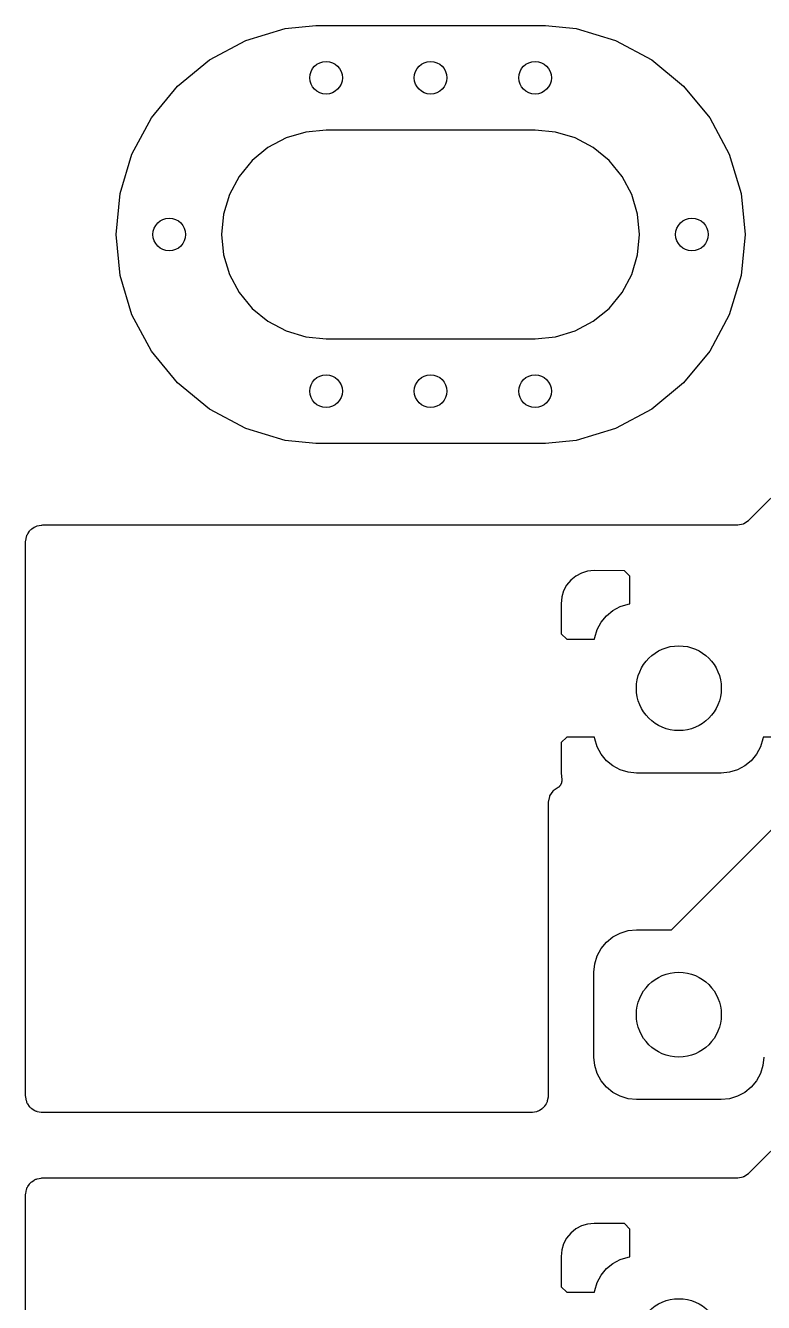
# Model space of a CAD drawing. Extents: x 1.69 to 6.13, y -5.81 to -1.91.
# Drawn here: x 1.693 to 2.138, y -2.831 to -2.061 of the extents above; entities that cross this region are included whole.
import ezdxf

# ---------------------------------------------------------------- set-up
doc = ezdxf.new("R2010")
doc.units = 0
doc.header["$MEASUREMENT"] = 0
doc.layers.add('BLACK', color=7, linetype='CONTINUOUS')

msp = doc.modelspace()

# ---------------------------------------------------------------- linework, layer by layer
at = {"layer": 'BLACK', "linetype": 'CONTINUOUS'}
for p, q in [((1.82557, -2.07005), (1.84932, -2.06285)), ((1.84932, -2.06285), (1.86783, -2.06102)), ((1.86783, -2.06102), (2.00619, -2.06102)), ((2.00619, -2.06102), (2.0247, -2.06285)), ((2.0247, -2.06285), (2.04845, -2.07005)), ((1.80368, -2.08175), (1.82557, -2.07005)), ((2.04845, -2.07005), (2.07033, -2.08175)), ((1.7845, -2.09749), (1.80368, -2.08175)), ((2.07033, -2.08175), (2.08952, -2.09749)), ((1.76876, -2.11668), (1.7845, -2.09749)), ((2.08952, -2.09749), (2.10526, -2.11668)), ((1.75706, -2.13856), (1.76876, -2.11668)), ((2.10526, -2.11668), (2.11696, -2.13856)), ((1.87402, -2.12402), (1.86173, -2.12523)), ((2, -2.12402), (1.87402, -2.12402)), ((2.01229, -2.12523), (2, -2.12402)), ((1.84991, -2.12881), (1.83902, -2.13463)), ((1.86173, -2.12523), (1.84991, -2.12881)), ((2.02411, -2.12881), (2.01229, -2.12523)), ((2.035, -2.13463), (2.02411, -2.12881)), ((1.74985, -2.16231), (1.75706, -2.13856)), ((1.83902, -2.13463), (1.82947, -2.14247)), ((2.04454, -2.14247), (2.035, -2.13463)), ((2.11696, -2.13856), (2.12416, -2.16231)), ((1.82947, -2.14247), (1.82164, -2.15201)), ((2.05238, -2.15201), (2.04454, -2.14247)), ((1.82164, -2.15201), (1.81582, -2.1629)), ((2.0582, -2.1629), (2.05238, -2.15201)), ((1.74742, -2.18701), (1.74985, -2.16231)), ((1.81582, -2.1629), (1.81223, -2.17472)), ((2.06178, -2.17472), (2.0582, -2.1629)), ((2.12416, -2.16231), (2.12659, -2.18701)), ((1.81223, -2.17472), (1.81102, -2.18701)), ((2.06299, -2.18701), (2.06178, -2.17472)), ((1.74985, -2.21171), (1.74742, -2.18701)), ((1.81102, -2.18701), (1.81223, -2.1993)), ((2.06178, -2.1993), (2.06299, -2.18701)), ((2.12659, -2.18701), (2.12416, -2.21171)), ((1.81223, -2.1993), (1.81582, -2.21111)), ((2.0582, -2.21111), (2.06178, -2.1993)), ((2.12904, -2.35915), (2.28301, -2.20518)), ((1.75706, -2.23545), (1.74985, -2.21171)), ((1.81582, -2.21111), (1.82164, -2.222)), ((2.05238, -2.222), (2.0582, -2.21111)), ((2.12416, -2.21171), (2.11696, -2.23545)), ((1.82164, -2.222), (1.82947, -2.23155)), ((2.04454, -2.23155), (2.05238, -2.222)), ((1.82947, -2.23155), (1.83902, -2.23938)), ((2.035, -2.23938), (2.04454, -2.23155)), ((1.76876, -2.25734), (1.75706, -2.23545)), ((1.83902, -2.23938), (1.84991, -2.2452)), ((2.02411, -2.2452), (2.035, -2.23938)), ((2.11696, -2.23545), (2.10526, -2.25734)), ((1.84991, -2.2452), (1.86173, -2.24879)), ((2.01229, -2.24879), (2.02411, -2.2452)), ((1.86173, -2.24879), (1.87402, -2.25)), ((1.87402, -2.25), (2, -2.25)), ((2, -2.25), (2.01229, -2.24879)), ((1.7845, -2.27652), (1.76876, -2.25734)), ((2.10526, -2.25734), (2.08952, -2.27652)), ((1.80368, -2.29227), (1.7845, -2.27652)), ((2.08952, -2.27652), (2.07033, -2.29227)), ((1.82557, -2.30397), (1.80368, -2.29227)), ((2.07033, -2.29227), (2.04845, -2.30397)), ((2.08212, -2.6063), (2.38615, -2.30227)), ((1.84932, -2.31117), (1.82557, -2.30397)), ((2.04845, -2.30397), (2.0247, -2.31117)), ((1.86783, -2.31299), (1.84932, -2.31117)), ((2.00619, -2.31299), (1.86783, -2.31299)), ((2.0247, -2.31117), (2.00619, -2.31299)), ((1.69661, -2.36454), (1.69818, -2.3635)), ((1.69818, -2.36349), (1.69823, -2.36346)), ((1.69818, -2.3635), (1.69818, -2.36349)), ((1.69818, -2.36349), (1.69818, -2.36349)), ((1.69818, -2.36349), (1.69818, -2.36349)), ((1.69823, -2.36346), (1.69863, -2.36325)), ((1.69863, -2.36325), (1.69903, -2.36304)), ((1.69903, -2.36304), (1.69906, -2.36303)), ((1.69906, -2.36303), (1.69909, -2.36302)), ((1.69909, -2.36302), (1.69952, -2.36289)), ((1.69952, -2.36289), (1.69995, -2.36276)), ((1.69995, -2.36276), (1.70228, -2.3623)), ((1.70228, -2.3623), (1.70235, -2.36229)), ((1.70228, -2.3623), (1.70228, -2.3623)), ((1.70228, -2.3623), (1.70228, -2.3623)), ((1.70228, -2.3623), (1.70228, -2.3623)), ((1.70235, -2.36229), (1.7028, -2.36225)), ((1.7028, -2.36225), (1.70324, -2.3622)), ((1.70324, -2.3622), (2.12167, -2.3622)), ((2.12167, -2.3622), (2.12214, -2.36216)), ((2.12214, -2.36216), (2.12544, -2.3615)), ((2.12544, -2.3615), (2.12566, -2.36143)), ((2.12566, -2.36143), (2.12587, -2.36132)), ((2.12587, -2.36132), (2.12867, -2.35946)), ((2.12867, -2.35946), (2.12904, -2.35915)), ((1.69296, -2.37202), (1.69301, -2.37157)), ((1.69301, -2.37157), (1.69347, -2.36924)), ((1.69347, -2.36923), (1.69349, -2.36917)), ((1.69347, -2.36924), (1.69347, -2.36923)), ((1.69347, -2.36923), (1.69347, -2.36923)), ((1.69347, -2.36923), (1.69347, -2.36923)), ((1.69349, -2.36917), (1.69362, -2.36874)), ((1.69362, -2.36874), (1.69375, -2.36831)), ((1.69375, -2.36831), (1.69377, -2.36829)), ((1.69377, -2.36829), (1.69378, -2.36826)), ((1.69378, -2.36826), (1.69399, -2.36786)), ((1.69399, -2.36786), (1.69421, -2.36747)), ((1.69421, -2.36747), (1.69525, -2.3659)), ((1.69525, -2.3659), (1.69526, -2.36589)), ((1.69526, -2.36589), (1.69529, -2.36584)), ((1.69526, -2.36589), (1.69526, -2.36589)), ((1.69526, -2.36589), (1.69526, -2.36589)), ((1.69529, -2.36584), (1.69558, -2.3655)), ((1.69558, -2.3655), (1.69587, -2.36515)), ((1.69587, -2.36515), (1.69589, -2.36513)), ((1.69589, -2.36513), (1.69591, -2.36511)), ((1.69591, -2.36511), (1.69626, -2.36483)), ((1.69626, -2.36483), (1.69661, -2.36454)), ((1.69291, -2.37246), (1.69296, -2.37202)), ((1.69291, -2.37253), (1.69291, -2.37246)), ((1.69291, -2.70621), (1.69291, -2.37253)), ((1.69291, -2.37253), (1.69291, -2.37253)), ((1.69291, -2.37253), (1.69291, -2.37253)), ((1.69291, -2.37253), (1.69291, -2.37253)), ((2.02444, -2.393), (2.02145, -2.39546)), ((2.02786, -2.39117), (2.02444, -2.393)), ((2.03157, -2.39005), (2.02786, -2.39117)), ((2.03566, -2.38965), (2.03157, -2.39005)), ((2.05381, -2.38975), (2.03566, -2.38965)), ((2.05709, -2.39303), (2.05381, -2.38975)), ((2.05709, -2.40984), (2.05709, -2.39303)), ((2.01716, -2.40188), (2.01603, -2.40559)), ((2.01899, -2.39846), (2.01716, -2.40188)), ((2.02145, -2.39546), (2.01899, -2.39846)), ((2.01603, -2.40559), (2.01563, -2.40968)), ((2.01563, -2.40968), (2.01574, -2.42782)), ((2.05123, -2.4114), (2.05603, -2.40994)), ((2.05603, -2.40994), (2.05709, -2.40984)), ((2.03975, -2.42082), (2.04293, -2.41694)), ((2.04293, -2.41694), (2.04681, -2.41376)), ((2.04681, -2.41376), (2.05123, -2.4114)), ((2.03592, -2.43005), (2.03738, -2.42525)), ((2.03738, -2.42525), (2.03975, -2.42082)), ((2.01574, -2.42782), (2.01902, -2.4311)), ((2.01902, -2.4311), (2.03582, -2.4311)), ((2.03582, -2.4311), (2.03592, -2.43005)), ((2.01574, -2.49344), (2.01563, -2.51158)), ((2.01902, -2.49016), (2.01574, -2.49344)), ((2.03582, -2.49016), (2.01902, -2.49016)), ((2.03592, -2.49121), (2.03582, -2.49016)), ((2.03738, -2.49601), (2.03592, -2.49121)), ((2.1373, -2.49121), (2.13585, -2.49601)), ((2.13741, -2.49016), (2.1373, -2.49121)), ((2.15347, -2.49016), (2.13741, -2.49016)), ((2.03975, -2.50044), (2.03738, -2.49601)), ((2.04293, -2.50432), (2.03975, -2.50044)), ((2.13348, -2.50044), (2.1303, -2.50432)), ((2.13585, -2.49601), (2.13348, -2.50044)), ((2.04681, -2.5075), (2.04293, -2.50432)), ((2.05123, -2.50986), (2.04681, -2.5075)), ((2.05603, -2.51132), (2.05123, -2.50986)), ((2.122, -2.50986), (2.1172, -2.51132)), ((2.12642, -2.5075), (2.122, -2.50986)), ((2.1303, -2.50432), (2.12642, -2.5075)), ((2.01563, -2.51158), (2.01606, -2.5159)), ((2.01585, -2.51787), (2.01576, -2.51807)), ((2.0159, -2.51761), (2.01585, -2.51787)), ((2.01598, -2.51736), (2.0159, -2.51761)), ((2.016, -2.51714), (2.01598, -2.51736)), ((2.01605, -2.51693), (2.016, -2.51714)), ((2.01608, -2.5164), (2.01605, -2.51666)), ((2.01605, -2.51666), (2.01605, -2.51693)), ((2.01606, -2.5159), (2.01606, -2.51597)), ((2.01606, -2.51597), (2.01606, -2.51619)), ((2.01606, -2.51619), (2.01608, -2.5164)), ((2.06102, -2.51181), (2.05603, -2.51132)), ((2.1122, -2.51181), (2.06102, -2.51181)), ((2.1172, -2.51132), (2.1122, -2.51181)), ((2.00876, -2.52556), (2.00865, -2.52577)), ((2.01062, -2.52277), (2.00876, -2.52556)), ((2.01077, -2.52258), (2.01062, -2.52277)), ((2.01096, -2.52243), (2.01077, -2.52258)), ((2.01389, -2.52047), (2.01096, -2.52243)), ((2.01406, -2.52033), (2.01389, -2.52047)), ((2.01424, -2.52022), (2.01406, -2.52033)), ((2.01443, -2.52003), (2.01424, -2.52022)), ((2.01463, -2.51986), (2.01443, -2.52003)), ((2.01477, -2.5197), (2.01463, -2.51986)), ((2.01493, -2.51954), (2.01477, -2.5197)), ((2.01508, -2.51933), (2.01493, -2.51954)), ((2.01524, -2.51912), (2.01508, -2.51933)), ((2.01535, -2.51893), (2.01524, -2.51912)), ((2.01547, -2.51875), (2.01535, -2.51893)), ((2.01557, -2.51851), (2.01547, -2.51875)), ((2.0157, -2.51828), (2.01557, -2.51851)), ((2.01576, -2.51807), (2.0157, -2.51828)), ((2.00792, -2.52929), (2.00787, -2.52977)), ((2.00787, -2.52977), (2.00787, -2.70621)), ((2.00858, -2.526), (2.00792, -2.52929)), ((2.00865, -2.52577), (2.00858, -2.526)), ((2.12904, -2.75285), (2.28301, -2.59888)), ((2.04681, -2.61061), (2.05123, -2.60825)), ((2.05123, -2.60825), (2.05603, -2.60679)), ((2.05603, -2.60679), (2.06102, -2.6063)), ((2.06102, -2.6063), (2.08212, -2.6063)), ((2.03738, -2.6221), (2.03975, -2.61767)), ((2.03975, -2.61767), (2.04293, -2.61379)), ((2.04293, -2.61379), (2.04681, -2.61061)), ((2.03592, -2.6269), (2.03738, -2.6221)), ((2.03543, -2.63189), (2.03592, -2.6269)), ((2.03543, -2.68307), (2.03543, -2.63189)), ((2.03592, -2.68806), (2.03543, -2.68307)), ((2.1378, -2.68307), (2.1373, -2.68806)), ((2.03738, -2.69286), (2.03592, -2.68806)), ((2.03975, -2.69729), (2.03738, -2.69286)), ((2.13585, -2.69286), (2.13348, -2.69729)), ((2.1373, -2.68806), (2.13585, -2.69286)), ((2.04293, -2.70117), (2.03975, -2.69729)), ((2.04681, -2.70435), (2.04293, -2.70117)), ((2.1303, -2.70117), (2.12642, -2.70435)), ((2.13348, -2.69729), (2.1303, -2.70117)), ((1.69296, -2.70665), (1.69291, -2.70621)), ((1.693, -2.7071), (1.69296, -2.70665)), ((1.69301, -2.70717), (1.693, -2.7071)), ((1.69347, -2.7095), (1.69301, -2.70717)), ((1.6936, -2.70993), (1.69347, -2.7095)), ((1.69373, -2.71036), (1.6936, -2.70993)), ((1.69374, -2.71039), (1.69373, -2.71036)), ((1.69375, -2.71042), (1.69374, -2.71039)), ((2.00717, -2.71), (2.00703, -2.71043)), ((2.0073, -2.70957), (2.00717, -2.71)), ((2.00731, -2.70951), (2.0073, -2.70957)), ((2.00732, -2.7095), (2.00731, -2.70951)), ((2.00731, -2.70951), (2.00731, -2.70951)), ((2.00731, -2.70951), (2.00731, -2.70951)), ((2.00778, -2.70717), (2.00732, -2.7095)), ((2.00782, -2.70672), (2.00778, -2.70717)), ((2.00787, -2.70628), (2.00782, -2.70672)), ((2.00787, -2.70621), (2.00787, -2.70621)), ((2.00787, -2.70621), (2.00787, -2.70621)), ((2.00787, -2.70621), (2.00787, -2.70621)), ((2.00787, -2.70621), (2.00787, -2.70628)), ((2.05123, -2.70671), (2.04681, -2.70435)), ((2.05603, -2.70817), (2.05123, -2.70671)), ((2.06102, -2.70866), (2.05603, -2.70817)), ((2.1122, -2.70866), (2.06102, -2.70866)), ((2.1172, -2.70817), (2.1122, -2.70866)), ((2.122, -2.70671), (2.1172, -2.70817)), ((2.12642, -2.70435), (2.122, -2.70671)), ((1.69396, -2.71082), (1.69375, -2.71042)), ((1.69417, -2.71122), (1.69396, -2.71082)), ((1.6942, -2.71127), (1.69417, -2.71122)), ((1.69421, -2.71127), (1.6942, -2.71127)), ((1.6942, -2.71127), (1.6942, -2.71127)), ((1.6942, -2.71127), (1.6942, -2.71127)), ((1.69525, -2.71284), (1.69421, -2.71127)), ((1.69554, -2.71319), (1.69525, -2.71284)), ((1.69582, -2.71354), (1.69554, -2.71319)), ((1.69584, -2.71356), (1.69582, -2.71354)), ((1.69586, -2.71358), (1.69584, -2.71356)), ((1.69621, -2.71387), (1.69586, -2.71358)), ((1.69655, -2.71416), (1.69621, -2.71387)), ((1.6966, -2.71419), (1.69655, -2.71416)), ((1.69661, -2.7142), (1.6966, -2.71419)), ((1.6966, -2.71419), (1.6966, -2.71419)), ((1.6966, -2.71419), (1.6966, -2.71419)), ((1.69818, -2.71524), (1.69661, -2.7142)), ((1.69857, -2.71545), (1.69818, -2.71524)), ((1.69897, -2.71567), (1.69857, -2.71545)), ((1.699, -2.71568), (1.69897, -2.71567)), ((1.69902, -2.7157), (1.699, -2.71568)), ((1.69945, -2.71583), (1.69902, -2.7157)), ((1.69988, -2.71596), (1.69945, -2.71583)), ((1.69994, -2.71598), (1.69988, -2.71596)), ((1.69995, -2.71598), (1.69994, -2.71598)), ((1.69994, -2.71598), (1.69994, -2.71598)), ((1.69994, -2.71598), (1.69994, -2.71598)), ((1.70228, -2.71644), (1.69995, -2.71598)), ((1.70273, -2.71649), (1.70228, -2.71644)), ((1.70317, -2.71653), (1.70273, -2.71649)), ((1.70324, -2.71654), (1.70317, -2.71653)), ((1.99755, -2.71654), (1.70324, -2.71654)), ((1.70324, -2.71654), (1.70324, -2.71654)), ((1.70324, -2.71654), (1.70324, -2.71654)), ((1.70324, -2.71654), (1.70324, -2.71654)), ((1.99799, -2.71649), (1.99755, -2.71654)), ((1.99844, -2.71645), (1.99799, -2.71649)), ((1.9985, -2.71644), (1.99844, -2.71645)), ((1.99851, -2.71644), (1.9985, -2.71644)), ((1.9985, -2.71644), (1.9985, -2.71644)), ((1.9985, -2.71644), (1.9985, -2.71644)), ((2.00084, -2.71598), (1.99851, -2.71644)), ((2.00127, -2.71585), (2.00084, -2.71598)), ((2.0017, -2.71572), (2.00127, -2.71585)), ((2.00173, -2.71571), (2.0017, -2.71572)), ((2.00176, -2.7157), (2.00173, -2.71571)), ((2.00215, -2.71549), (2.00176, -2.7157)), ((2.00255, -2.71528), (2.00215, -2.71549)), ((2.0026, -2.71525), (2.00255, -2.71528)), ((2.00261, -2.71525), (2.0026, -2.71525)), ((2.0026, -2.71525), (2.0026, -2.71525)), ((2.00418, -2.7142), (2.00261, -2.71524)), ((2.00261, -2.71524), (2.00261, -2.71525)), ((2.00453, -2.71391), (2.00418, -2.7142)), ((2.00488, -2.71363), (2.00453, -2.71391)), ((2.0049, -2.71361), (2.00488, -2.71363)), ((2.00492, -2.71359), (2.0049, -2.71361)), ((2.00521, -2.71324), (2.00492, -2.71359)), ((2.0055, -2.7129), (2.00521, -2.71324)), ((2.00553, -2.71285), (2.0055, -2.7129)), ((2.00554, -2.71284), (2.00553, -2.71285)), ((2.00553, -2.71285), (2.00553, -2.71285)), ((2.00553, -2.71285), (2.00553, -2.71285)), ((2.00658, -2.71127), (2.00554, -2.71284)), ((2.00679, -2.71088), (2.00658, -2.71127)), ((2.00701, -2.71048), (2.00679, -2.71088)), ((2.00702, -2.71045), (2.00701, -2.71048)), ((2.00703, -2.71043), (2.00702, -2.71045)), ((1.69909, -2.75672), (1.69952, -2.75659)), ((1.69952, -2.75659), (1.69995, -2.75646)), ((1.69995, -2.75646), (1.70228, -2.756)), ((1.70228, -2.756), (1.70235, -2.75599)), ((1.70228, -2.756), (1.70228, -2.756)), ((1.70228, -2.756), (1.70228, -2.756)), ((1.70228, -2.756), (1.70228, -2.756)), ((1.70235, -2.75599), (1.7028, -2.75595)), ((1.7028, -2.75595), (1.70324, -2.75591)), ((1.70324, -2.75591), (2.12167, -2.75591)), ((2.12167, -2.75591), (2.12214, -2.75586)), ((2.12214, -2.75586), (2.12544, -2.7552)), ((2.12544, -2.7552), (2.12566, -2.75513)), ((2.12566, -2.75513), (2.12587, -2.75502)), ((2.12587, -2.75502), (2.12867, -2.75316)), ((2.12867, -2.75316), (2.12904, -2.75285)), ((1.69301, -2.76527), (1.69347, -2.76294)), ((1.69347, -2.76293), (1.69349, -2.76287)), ((1.69347, -2.76294), (1.69347, -2.76293)), ((1.69347, -2.76293), (1.69347, -2.76293)), ((1.69347, -2.76293), (1.69347, -2.76293)), ((1.69349, -2.76287), (1.69362, -2.76244)), ((1.69362, -2.76244), (1.69375, -2.76201)), ((1.69375, -2.76201), (1.69377, -2.76199)), ((1.69377, -2.76199), (1.69378, -2.76196)), ((1.69378, -2.76196), (1.69399, -2.76156)), ((1.69399, -2.76156), (1.69421, -2.76117)), ((1.69421, -2.76117), (1.69525, -2.7596)), ((1.69525, -2.7596), (1.69526, -2.7596)), ((1.69526, -2.75959), (1.69529, -2.75955)), ((1.69526, -2.7596), (1.69526, -2.75959)), ((1.69526, -2.7596), (1.69526, -2.7596)), ((1.69529, -2.75955), (1.69558, -2.7592)), ((1.69558, -2.7592), (1.69587, -2.75885)), ((1.69587, -2.75885), (1.69589, -2.75883)), ((1.69589, -2.75883), (1.69591, -2.75881)), ((1.69591, -2.75881), (1.69626, -2.75853)), ((1.69626, -2.75853), (1.69661, -2.75824)), ((1.69661, -2.75824), (1.69818, -2.7572)), ((1.69818, -2.75719), (1.69823, -2.75716)), ((1.69818, -2.7572), (1.69818, -2.75719)), ((1.69818, -2.75719), (1.69818, -2.75719)), ((1.69818, -2.75719), (1.69818, -2.75719)), ((1.69823, -2.75716), (1.69863, -2.75695)), ((1.69863, -2.75695), (1.69903, -2.75674)), ((1.69903, -2.75674), (1.69906, -2.75673)), ((1.69906, -2.75673), (1.69909, -2.75672)), ((1.69291, -2.76616), (1.69296, -2.76572)), ((1.69291, -2.76623), (1.69291, -2.76616)), ((1.69291, -3.09991), (1.69291, -2.76623)), ((1.69291, -2.76623), (1.69291, -2.76623)), ((1.69291, -2.76623), (1.69291, -2.76623)), ((1.69291, -2.76623), (1.69291, -2.76623)), ((1.69296, -2.76572), (1.69301, -2.76527)), ((2.02444, -2.7867), (2.02145, -2.78916)), ((2.02786, -2.78487), (2.02444, -2.7867)), ((2.03157, -2.78375), (2.02786, -2.78487)), ((2.03566, -2.78335), (2.03157, -2.78375)), ((2.05381, -2.78345), (2.03566, -2.78335)), ((2.05709, -2.78673), (2.05381, -2.78345)), ((2.05709, -2.80354), (2.05709, -2.78673)), ((2.01899, -2.79216), (2.01716, -2.79558)), ((2.02145, -2.78916), (2.01899, -2.79216)), ((2.01603, -2.79929), (2.01563, -2.80338)), ((2.01716, -2.79558), (2.01603, -2.79929)), ((2.01563, -2.80338), (2.01574, -2.82152)), ((2.04293, -2.81064), (2.04681, -2.80746)), ((2.04681, -2.80746), (2.05123, -2.8051)), ((2.05123, -2.8051), (2.05603, -2.80364)), ((2.05603, -2.80364), (2.05709, -2.80354)), ((2.03738, -2.81895), (2.03975, -2.81452)), ((2.03975, -2.81452), (2.04293, -2.81064)), ((2.01574, -2.82152), (2.01902, -2.8248)), ((2.01902, -2.8248), (2.03582, -2.8248)), ((2.03582, -2.8248), (2.03592, -2.82375)), ((2.03592, -2.82375), (2.03738, -2.81895))]:
    msp.add_line(p, q, dxfattribs=at)
at = {"layer": 'BLACK'}
for centre, radius in [((1.87402, -2.09252), 0.00984), ((1.93701, -2.09252), 0.00984), ((2, -2.09252), 0.00984), ((1.77953, -2.18701), 0.00984), ((2.09449, -2.18701), 0.00984), ((1.87402, -2.2815), 0.00984), ((1.93701, -2.2815), 0.00984), ((2, -2.2815), 0.00984), ((2.08661, -2.46063), 0.02559), ((2.08661, -2.65748), 0.02559), ((2.08661, -2.85433), 0.02559)]:
    msp.add_circle(centre, radius, dxfattribs=at)

doc.saveas('drawing.dxf')
